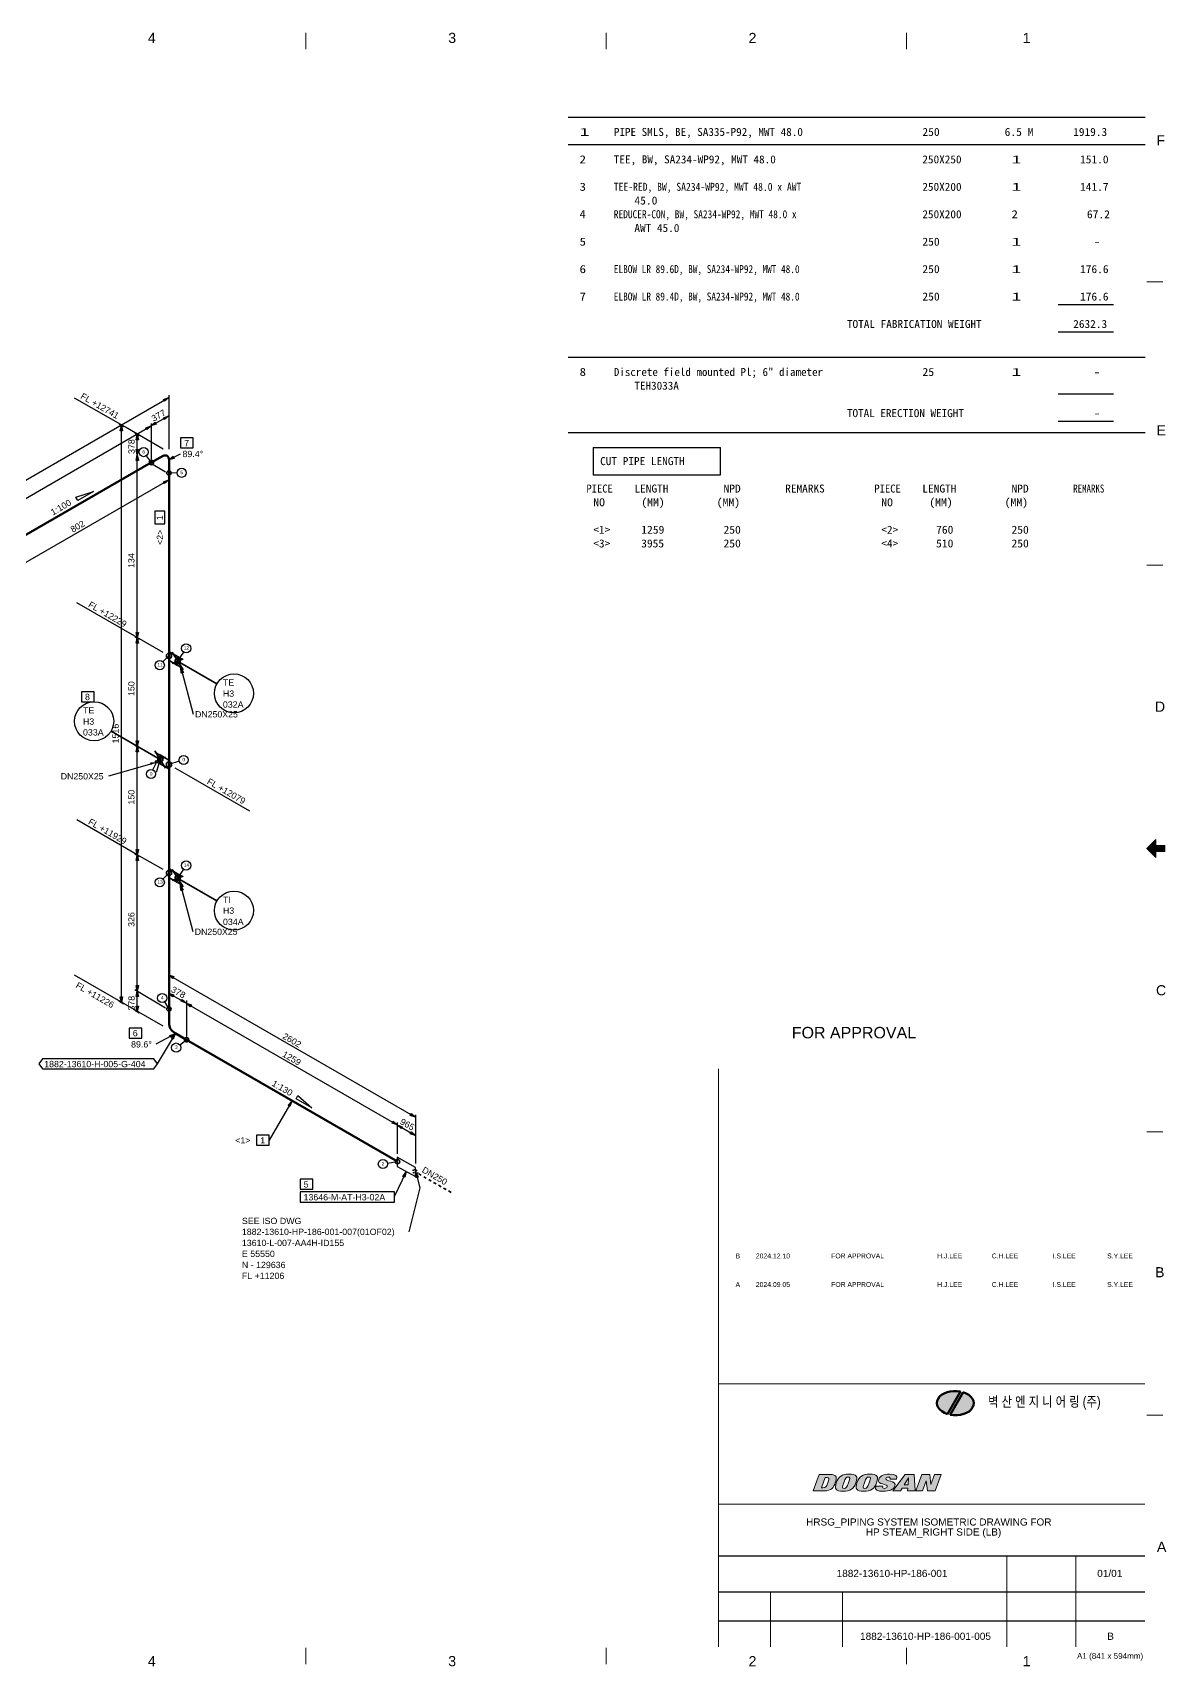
# Model space of a CAD drawing. Header units: inches. Extents: x 18 to 823, y 11 to 584.
# Drawn here: x 427 to 823, y 11 to 583 of the extents above; entities that cross this region are included whole.
import ezdxf
from ezdxf.enums import TextEntityAlignment as Align

# ---------------------------------------------------------------- set-up
doc = ezdxf.new("R2010")
doc.units = ezdxf.units.IN
doc.header["$MEASUREMENT"] = 0
for name, color, linetype in [('AD1', 7, 'Continuous'), ('AD2', 7, 'Continuous'), ('BG 0 -1', 7, 'Continuous'), ('BG happy form$0$TITLE-BOX', 7, 'Continuous'), ('BG VPORT', 7, 'Continuous'), ('DIMLINES', 7, 'Continuous'), ('DIMTEXT', 7, 'Continuous'), ('FITTINGS', 7, 'Continuous'), ('FRAME', 7, 'Continuous'), ('ISOTEXT', 7, 'Continuous'), ('MATLIST', 7, 'Continuous'), ('PIPE', 7, 'Continuous'), ('WELDS', 7, 'Continuous')]:
    doc.layers.add(name, color=color, linetype=linetype)
doc.styles.add('Arial', font='arial.ttf')
doc.styles.add('txt.shx', font='txt')

msp = doc.modelspace()

# ---------------------------------------------------------------- hatches: boundary and pattern name
at = {"layer": 'BG 0 -1', "linetype": 'ByBlock'}
for color, points in [(5, [(751.35, 107.39), (751.13, 107.43), (750.91, 107.47), (750.69, 107.5), (750.47, 107.52), (750.25, 107.54), (750.02, 107.56), (749.8, 107.57), (749.57, 107.57), (749.35, 107.57), (749.12, 107.57), (748.9, 107.56), (748.68, 107.54), (748.45, 107.52), (748.23, 107.5), (748.01, 107.47), (747.79, 107.43), (747.58, 107.39), (747.37, 107.35), (747.16, 107.3), (746.95, 107.24), (746.74, 107.18), (746.54, 107.12), (746.34, 107.05), (746.15, 106.98), (745.96, 106.9), (745.78, 106.82), (745.6, 106.73), (745.42, 106.64), (745.25, 106.55), (745.08, 106.45), (744.92, 106.35), (744.77, 106.24), (744.62, 106.13), (744.48, 106.02), (744.34, 105.91), (744.21, 105.79), (744.08, 105.67), (743.97, 105.54), (743.86, 105.41), (743.75, 105.28), (743.65, 105.15), (743.56, 105.02), (743.48, 104.88), (743.41, 104.74), (743.34, 104.6), (743.28, 104.46), (743.23, 104.32), (743.18, 104.18), (743.14, 104.03), (743.11, 103.89), (743.09, 103.74), (743.08, 103.59), (743.07, 103.45), (743.07, 103.3), (743.08, 103.15), (743.1, 103.01), (743.12, 102.86), (743.16, 102.71), (743.2, 102.57), (743.24, 102.42), (743.3, 102.28), (743.36, 102.14), (743.43, 102), (743.51, 101.86), (743.6, 101.72), (743.69, 101.59), (743.79, 101.45), (743.9, 101.32), (744.01, 101.2), (744.13, 101.07), (744.26, 100.95), (744.39, 100.83), (744.53, 100.71), (744.67, 100.6), (744.82, 100.49), (744.98, 100.38), (745.14, 100.28), (745.31, 100.18), (745.48, 100.08), (745.66, 99.99), (745.84, 99.9), (746.03, 99.82), (746.22, 99.74), (746.42, 99.66), (746.62, 99.59), (746.82, 99.53)]), (80, [(747.78, 99.29), (748, 99.25), (748.22, 99.21), (748.44, 99.18), (748.66, 99.16), (748.89, 99.14), (749.11, 99.12), (749.34, 99.11), (749.57, 99.11), (749.79, 99.11), (750.02, 99.12), (750.25, 99.13), (750.47, 99.14), (750.69, 99.17), (750.92, 99.19), (751.14, 99.23), (751.35, 99.26), (751.57, 99.3), (751.78, 99.35), (752, 99.4), (752.2, 99.46), (752.41, 99.52), (752.61, 99.59), (752.81, 99.66), (753, 99.73), (753.19, 99.81), (753.37, 99.9), (753.56, 99.99), (753.73, 100.08), (753.9, 100.17), (754.06, 100.27), (754.22, 100.38), (754.38, 100.49), (754.52, 100.6), (754.67, 100.71), (754.8, 100.83), (754.93, 100.95), (755.05, 101.07), (755.17, 101.2), (755.28, 101.33), (755.38, 101.46), (755.47, 101.6), (755.56, 101.73), (755.64, 101.87), (755.71, 102.01), (755.77, 102.15), (755.83, 102.29), (755.88, 102.44), (755.92, 102.58), (755.95, 102.73), (755.98, 102.88), (756, 103.02), (756.01, 103.17), (756.01, 103.32), (756, 103.47), (755.99, 103.62), (755.97, 103.76), (755.94, 103.91), (755.9, 104.06), (755.86, 104.2), (755.8, 104.35), (755.74, 104.49), (755.67, 104.63), (755.6, 104.77), (755.51, 104.91), (755.42, 105.05), (755.33, 105.18), (755.22, 105.32), (755.11, 105.45), (754.99, 105.57), (754.86, 105.7), (754.73, 105.82), (754.59, 105.94), (754.45, 106.05), (754.3, 106.17), (754.14, 106.27), (753.98, 106.38), (753.81, 106.48), (753.64, 106.58), (753.46, 106.67), (753.28, 106.76), (753.09, 106.85), (752.9, 106.93), (752.71, 107), (752.51, 107.08), (752.3, 107.14)])]:
    msp.add_hatch(color=color, dxfattribs=at).paths.add_polyline_path(points)
at = {"layer": 'BG 0 -1', "linetype": 'ByBlock', "true_color": 0x005bac}
h = msp.add_hatch(color=154, dxfattribs=at)
edge = h.paths.add_edge_path()
edge.add_spline(control_points=[(705.5, 78.38), (705.5, 78.38), (701.87, 78.38), (701.87, 78.38), (701.87, 78.38), (699.83, 72.62), (699.83, 72.62), (699.83, 72.62), (703.46, 72.62), (703.46, 72.62), (706.35, 72.62), (706.99, 73.99), (707.52, 75.5), (708.06, 77.01), (708.39, 78.38), (705.5, 78.38)], knot_values=[0, 0, 0, 0, 1, 1, 1, 2, 2, 2, 3, 3, 3, 4, 4, 4, 5, 5, 5, 5], degree=3, periodic=1)
edge = h.paths.add_edge_path(flags=0)
edge.add_spline(control_points=[(704.94, 75.5), (704.39, 73.94), (704.18, 73.7), (703.21, 73.7), (703.21, 73.7), (702.71, 73.7), (702.71, 73.7), (702.71, 73.7), (703.99, 77.3), (703.99, 77.3), (703.99, 77.3), (704.49, 77.3), (704.49, 77.3), (705.46, 77.3), (705.49, 77.06), (704.94, 75.5)], knot_values=[0, 0, 0, 0, 1, 1, 1, 2, 2, 2, 3, 3, 3, 4, 4, 4, 5, 5, 5, 5], degree=3, periodic=1)
h = msp.add_hatch(color=154, dxfattribs=at)
edge = h.paths.add_edge_path()
edge.add_spline(control_points=[(712.37, 78.49), (709.82, 78.49), (708.65, 77.65), (707.88, 75.5), (707.12, 73.34), (707.7, 72.5), (710.25, 72.5), (712.81, 72.5), (713.98, 73.34), (714.74, 75.5), (715.51, 77.65), (714.93, 78.49), (712.37, 78.49)], knot_values=[0, 0, 0, 0, 1, 1, 1, 2, 2, 2, 3, 3, 3, 4, 4, 4, 4], degree=3, periodic=1)
edge = h.paths.add_edge_path(flags=0)
edge.add_spline(control_points=[(712.16, 75.5), (711.61, 73.94), (711.38, 73.52), (710.61, 73.52), (709.85, 73.52), (709.91, 73.94), (710.47, 75.5), (711.02, 77.06), (711.25, 77.48), (712.01, 77.48), (712.78, 77.48), (712.71, 77.06), (712.16, 75.5)], knot_values=[0, 0, 0, 0, 1, 1, 1, 2, 2, 2, 3, 3, 3, 4, 4, 4, 4], degree=3, periodic=1)
h = msp.add_hatch(color=154, dxfattribs=at)
edge = h.paths.add_edge_path()
edge.add_spline(control_points=[(719.61, 78.49), (717.05, 78.49), (715.88, 77.65), (715.12, 75.5), (714.35, 73.34), (714.93, 72.5), (717.49, 72.5), (720.05, 72.5), (721.22, 73.34), (721.98, 75.5), (722.74, 77.65), (722.17, 78.49), (719.61, 78.49)], knot_values=[0, 0, 0, 0, 1, 1, 1, 2, 2, 2, 3, 3, 3, 4, 4, 4, 4], degree=3, periodic=1)
edge = h.paths.add_edge_path(flags=0)
edge.add_spline(control_points=[(719.4, 75.5), (718.85, 73.94), (718.62, 73.52), (717.85, 73.52), (717.08, 73.52), (717.15, 73.94), (717.7, 75.5), (718.25, 77.06), (718.48, 77.48), (719.25, 77.48), (720.02, 77.48), (719.95, 77.06), (719.4, 75.5)], knot_values=[0, 0, 0, 0, 1, 1, 1, 2, 2, 2, 3, 3, 3, 4, 4, 4, 4], degree=3, periodic=1)
h = msp.add_hatch(color=154, dxfattribs=at)
edge = h.paths.add_edge_path()
edge.add_spline(control_points=[(728.37, 74.28), (729.11, 76.39), (724.82, 75.83), (725.23, 76.97), (725.32, 77.23), (725.65, 77.48), (726.19, 77.48), (726.67, 77.48), (726.8, 77.19), (726.68, 76.85), (726.68, 76.85), (726.63, 76.72), (726.63, 76.72), (726.63, 76.72), (728.97, 76.72), (728.97, 76.72), (729.41, 77.95), (728.67, 78.49), (726.49, 78.49), (724.38, 78.49), (723.12, 77.86), (722.71, 76.69), (721.98, 74.65), (726.11, 75.22), (725.71, 74.08), (725.6, 73.76), (725.22, 73.52), (724.71, 73.52), (724.22, 73.52), (723.95, 73.7), (724.12, 74.19), (724.12, 74.19), (724.17, 74.33), (724.17, 74.33), (724.17, 74.33), (721.75, 74.33), (721.75, 74.33), (721.75, 74.33), (721.68, 74.13), (721.68, 74.13), (721.25, 72.93), (722.26, 72.5), (724.33, 72.5), (726.54, 72.5), (727.93, 73.05), (728.37, 74.28)], knot_values=[0, 0, 0, 0, 1, 1, 1, 2, 2, 2, 3, 3, 3, 4, 4, 4, 5, 5, 5, 6, 6, 6, 7, 7, 7, 8, 8, 8, 9, 9, 9, 10, 10, 10, 11, 11, 11, 12, 12, 12, 13, 13, 13, 14, 14, 14, 15, 15, 15, 15], degree=3, periodic=1)
h = msp.add_hatch(color=154, dxfattribs=at)
h.paths.add_polyline_path([(732, 78.38), (727.62, 72.62), (730.29, 72.62), (730.9, 73.62), (732.89, 73.62), (732.79, 72.62), (735.45, 72.62), (735.15, 78.38)])
h.paths.add_polyline_path([(732.99, 74.76), (731.59, 74.76), (733.15, 77.2), (733.17, 77.2)], flags=0)
msp.add_hatch(color=154, dxfattribs=at).paths.add_polyline_path([(742.24, 78.38), (740.99, 74.83), (740.96, 74.83), (740.6, 78.38), (737.8, 78.38), (735.76, 72.62), (738.1, 72.62), (739.36, 76.18), (739.39, 76.18), (739.8, 72.62), (742.54, 72.62), (744.59, 78.38)])

# ---------------------------------------------------------------- linework, layer by layer
at = {"layer": 'AD1', "color": 4, "linetype": 'Continuous', "lineweight": 30}
for p, q in [((467.96, 445.32), (469.4, 446.6)), ((469.8, 445.96), (467.96, 445.32)), ((463.16, 435.16), (462.76, 437.08)), ((463.56, 437.08), (463.16, 435.16)), ((463.16, 371.16), (462.76, 373.08)), ((463.56, 373.08), (463.16, 371.16)), ((463.16, 333.16), (462.76, 335.08)), ((463.56, 335.08), (463.16, 333.16)), ((463.16, 295.16), (462.76, 297.08)), ((463.56, 297.08), (463.16, 295.16)), ((474.12, 253.24), (475.96, 252.6)), ((475.56, 251.96), (474.12, 253.24)), ((463.16, 247.56), (462.76, 249.48)), ((463.56, 249.48), (463.16, 247.56)), ((474.12, 246.84), (475.96, 246.2)), ((475.56, 245.56), (474.12, 246.84)), ((457.64, 243.56), (457.24, 245.48)), ((458.04, 245.48), (457.64, 243.56)), ((463.16, 240.36), (462.76, 242.28)), ((463.56, 242.28), (463.16, 240.36)), ((480.28, 243.32), (482.12, 242.68)), ((481.72, 242.04), (480.28, 243.32)), ((554.12, 200.68), (555.96, 200.04)), ((555.56, 199.4), (554.12, 200.68))]:
    msp.add_line(p, q, dxfattribs=at)
at = {"layer": 'AD2', "color": 4, "linetype": 'Continuous', "lineweight": 30}
for p, q in [((472.36, 454.6), (474.2, 455.24)), ((474.2, 455.24), (472.76, 453.96)), ((472.36, 448.2), (474.2, 448.84)), ((474.2, 448.84), (472.76, 447.56)), ((457.24, 443.64), (457.64, 445.56)), ((457.64, 445.56), (458.04, 443.64)), ((462.76, 440.44), (463.16, 442.36)), ((463.16, 442.36), (463.56, 440.44)), ((466.2, 444.68), (468.04, 445.32)), ((468.04, 445.32), (466.6, 444.04)), ((462.76, 433.24), (463.16, 435.16)), ((463.16, 435.16), (463.56, 433.24)), ((472.36, 425.8), (474.2, 426.44)), ((474.2, 426.44), (472.76, 425.16)), ((462.76, 369.24), (463.16, 371.16)), ((463.16, 371.16), (463.56, 369.24)), ((462.76, 331.24), (463.16, 333.16)), ((463.16, 333.16), (463.56, 331.24)), ((462.76, 293.24), (463.16, 295.16)), ((463.16, 295.16), (463.56, 293.24)), ((462.76, 245.64), (463.16, 247.56)), ((463.16, 247.56), (463.56, 245.64)), ((480.36, 243.32), (478.52, 243.96)), ((478.92, 244.6), (480.36, 243.32)), ((554.2, 200.68), (552.36, 201.32)), ((552.76, 201.96), (554.2, 200.68)), ((560.6, 203.4), (558.76, 204.04)), ((559.16, 204.68), (560.6, 203.4)), ((560.6, 197), (558.76, 197.64)), ((559.16, 198.28), (560.6, 197))]:
    msp.add_line(p, q, dxfattribs=at)
at = {"layer": 'BG 0 -1', "color": 7, "linetype": 'Continuous', "lineweight": 9}
for p, q in [((522.2, 577.17), (522.2, 582.83)), ((627.33, 577.17), (627.33, 582.83)), ((732.45, 577.17), (732.45, 582.83)), ((816.56, 495.71), (822.22, 495.71)), ((816.56, 396.57), (822.22, 396.57)), ((819.72, 300.61), (816.54, 297.43)), ((816.54, 297.43), (819.72, 294.24)), ((819.72, 294.26), (816.55, 297.43)), ((819.72, 294.38), (816.61, 297.5)), ((819.72, 294.51), (816.67, 297.56)), ((819.72, 294.63), (816.74, 297.62)), ((819.72, 294.76), (816.8, 297.68)), ((819.72, 294.88), (816.86, 297.75)), ((819.72, 295.01), (816.92, 297.81)), ((819.72, 295.13), (816.99, 297.87)), ((819.72, 295.26), (817.05, 297.93)), ((819.72, 295.38), (817.11, 298)), ((819.72, 295.51), (817.17, 298.06)), ((819.72, 295.63), (817.24, 298.12)), ((819.72, 295.76), (817.3, 298.18)), ((819.72, 295.88), (817.36, 298.25)), ((819.72, 296.01), (817.42, 298.31)), ((819.72, 296.13), (817.49, 298.37)), ((819.72, 296.26), (817.55, 298.43)), ((819.74, 296.37), (817.61, 298.5)), ((819.87, 296.37), (817.67, 298.56)), ((819.99, 296.37), (817.74, 298.62)), ((820.12, 296.37), (817.8, 298.68)), ((820.24, 296.37), (817.86, 298.75)), ((820.37, 296.37), (817.92, 298.81)), ((820.49, 296.37), (817.99, 298.87)), ((820.62, 296.37), (818.05, 298.93)), ((820.74, 296.37), (818.11, 299)), ((820.87, 296.37), (818.17, 299.06)), ((820.99, 296.37), (818.24, 299.12)), ((821.12, 296.37), (818.3, 299.18)), ((821.24, 296.37), (818.36, 299.25)), ((821.37, 296.37), (818.42, 299.31)), ((821.49, 296.37), (818.49, 299.37)), ((821.62, 296.37), (818.55, 299.43)), ((821.74, 296.37), (818.61, 299.5)), ((819.72, 298.51), (818.67, 299.56)), ((819.72, 298.63), (818.74, 299.62)), ((819.72, 298.76), (818.8, 299.68)), ((819.72, 298.88), (818.86, 299.75)), ((819.72, 299.01), (818.92, 299.81)), ((819.72, 299.13), (818.99, 299.87)), ((819.72, 299.26), (819.05, 299.93)), ((819.72, 299.38), (819.11, 300)), ((819.72, 299.51), (819.17, 300.06)), ((819.72, 299.63), (819.24, 300.12)), ((819.72, 299.76), (819.3, 300.18)), ((819.72, 299.89), (819.36, 300.25)), ((819.72, 300.01), (819.42, 300.31)), ((819.72, 300.14), (819.49, 300.37)), ((819.72, 300.26), (819.55, 300.43)), ((819.72, 300.39), (819.61, 300.5)), ((819.72, 300.51), (819.67, 300.56)), ((819.72, 298.49), (819.72, 300.61)), ((819.72, 298.49), (822.91, 298.49)), ((821.87, 296.37), (819.75, 298.49)), ((821.99, 296.37), (819.87, 298.49)), ((822.12, 296.37), (820, 298.49)), ((822.24, 296.37), (820.12, 298.49)), ((822.37, 296.37), (820.25, 298.49)), ((822.49, 296.37), (820.37, 298.49)), ((822.62, 296.37), (820.5, 298.49)), ((822.74, 296.37), (820.62, 298.49)), ((822.87, 296.37), (820.75, 298.49)), ((822.91, 296.45), (820.87, 298.49)), ((822.91, 296.58), (821, 298.49)), ((822.91, 296.7), (821.12, 298.49)), ((822.91, 296.83), (821.25, 298.49)), ((822.91, 296.95), (821.37, 298.49)), ((822.91, 297.08), (821.5, 298.49)), ((822.91, 297.2), (821.62, 298.49)), ((822.91, 297.33), (821.75, 298.49)), ((822.91, 297.45), (821.87, 298.49)), ((822.91, 297.58), (822, 298.49)), ((822.91, 297.7), (822.12, 298.49)), ((822.91, 297.83), (822.25, 298.49)), ((822.91, 297.95), (822.37, 298.49)), ((822.91, 298.08), (822.5, 298.49)), ((822.91, 298.2), (822.62, 298.49)), ((822.91, 298.33), (822.75, 298.49)), ((822.91, 298.45), (822.87, 298.49)), ((822.91, 298.49), (822.91, 296.37)), ((819.72, 294.24), (819.72, 296.37)), ((819.72, 296.37), (822.91, 296.37)), ((666.66, 220.36), (666.66, 18.11)), ((816.56, 198.28), (822.22, 198.28)), ((666.66, 110.04), (815.93, 110.04)), ((816.56, 99.14), (822.22, 99.14)), ((666.66, 68.03), (815.93, 68.03)), ((767.52, 49.88), (767.52, 18.11)), ((791.73, 49.88), (791.73, 18.11)), ((684.82, 37.27), (684.82, 18.11)), ((710.03, 37.27), (710.03, 18.11)), ((522.2, 17.68), (522.2, 12.02)), ((627.33, 17.68), (627.33, 12.02)), ((732.45, 17.68), (732.45, 12.02))]:
    msp.add_line(p, q, dxfattribs=at)
at = {"layer": 'BG 0 -1', "color": 7, "linetype": 'Continuous', "lineweight": 0}
for points in [[(751.35, 107.39), (751.13, 107.43), (750.91, 107.47), (750.69, 107.5), (750.47, 107.52), (750.25, 107.54), (750.02, 107.56), (749.8, 107.57), (749.57, 107.57), (749.35, 107.57), (749.12, 107.57), (748.9, 107.56), (748.68, 107.54), (748.45, 107.52), (748.23, 107.5), (748.01, 107.47), (747.79, 107.43), (747.58, 107.39), (747.37, 107.35), (747.16, 107.3), (746.95, 107.24), (746.74, 107.18), (746.54, 107.12), (746.34, 107.05), (746.15, 106.98), (745.96, 106.9), (745.78, 106.82), (745.6, 106.73), (745.42, 106.64), (745.25, 106.55), (745.08, 106.45), (744.92, 106.35), (744.77, 106.24), (744.62, 106.13), (744.48, 106.02), (744.34, 105.91), (744.21, 105.79), (744.08, 105.67), (743.97, 105.54), (743.86, 105.41), (743.75, 105.28), (743.65, 105.15), (743.56, 105.02), (743.48, 104.88), (743.41, 104.74), (743.34, 104.6), (743.28, 104.46), (743.23, 104.32), (743.18, 104.18), (743.14, 104.03), (743.11, 103.89), (743.09, 103.74), (743.08, 103.59), (743.07, 103.45), (743.07, 103.3), (743.08, 103.15), (743.1, 103.01), (743.12, 102.86), (743.16, 102.71), (743.2, 102.57), (743.24, 102.42), (743.3, 102.28), (743.36, 102.14), (743.43, 102), (743.51, 101.86), (743.6, 101.72), (743.69, 101.59), (743.79, 101.45), (743.9, 101.32), (744.01, 101.2), (744.13, 101.07), (744.26, 100.95), (744.39, 100.83), (744.53, 100.71), (744.67, 100.6), (744.82, 100.49), (744.98, 100.38), (745.14, 100.28), (745.31, 100.18), (745.48, 100.08), (745.66, 99.99), (745.84, 99.9), (746.03, 99.82), (746.22, 99.74), (746.42, 99.66), (746.62, 99.59), (746.82, 99.53)], [(747.78, 99.29), (748, 99.25), (748.22, 99.21), (748.44, 99.18), (748.66, 99.16), (748.89, 99.14), (749.11, 99.12), (749.34, 99.11), (749.57, 99.11), (749.79, 99.11), (750.02, 99.12), (750.25, 99.13), (750.47, 99.14), (750.69, 99.17), (750.92, 99.19), (751.14, 99.23), (751.35, 99.26), (751.57, 99.3), (751.78, 99.35), (752, 99.4), (752.2, 99.46), (752.41, 99.52), (752.61, 99.59), (752.81, 99.66), (753, 99.73), (753.19, 99.81), (753.37, 99.9), (753.56, 99.99), (753.73, 100.08), (753.9, 100.17), (754.06, 100.27), (754.22, 100.38), (754.38, 100.49), (754.52, 100.6), (754.67, 100.71), (754.8, 100.83), (754.93, 100.95), (755.05, 101.07), (755.17, 101.2), (755.28, 101.33), (755.38, 101.46), (755.47, 101.6), (755.56, 101.73), (755.64, 101.87), (755.71, 102.01), (755.77, 102.15), (755.83, 102.29), (755.88, 102.44), (755.92, 102.58), (755.95, 102.73), (755.98, 102.88), (756, 103.02), (756.01, 103.17), (756.01, 103.32), (756, 103.47), (755.99, 103.62), (755.97, 103.76), (755.94, 103.91), (755.9, 104.06), (755.86, 104.2), (755.8, 104.35), (755.74, 104.49), (755.67, 104.63), (755.6, 104.77), (755.51, 104.91), (755.42, 105.05), (755.33, 105.18), (755.22, 105.32), (755.11, 105.45), (754.99, 105.57), (754.86, 105.7), (754.73, 105.82), (754.59, 105.94), (754.45, 106.05), (754.3, 106.17), (754.14, 106.27), (753.98, 106.38), (753.81, 106.48), (753.64, 106.58), (753.46, 106.67), (753.28, 106.76), (753.09, 106.85), (752.9, 106.93), (752.71, 107), (752.51, 107.08), (752.3, 107.14)], [(732, 78.38), (727.62, 72.62), (730.29, 72.62), (730.9, 73.62), (732.89, 73.62), (732.79, 72.62), (735.45, 72.62), (735.15, 78.38)], [(732.99, 74.76), (731.59, 74.76), (733.15, 77.2), (733.17, 77.2)], [(742.24, 78.38), (740.99, 74.83), (740.96, 74.83), (740.6, 78.38), (737.8, 78.38), (735.76, 72.62), (738.1, 72.62), (739.36, 76.18), (739.39, 76.18), (739.8, 72.62), (742.54, 72.62), (744.59, 78.38)]]:
    msp.add_lwpolyline(points, close=True, dxfattribs=at)
for points, knots in [([(705.5, 78.38), (705.5, 78.38), (701.87, 78.38), (701.87, 78.38), (701.87, 78.38), (699.83, 72.62), (699.83, 72.62), (699.83, 72.62), (703.46, 72.62), (703.46, 72.62), (706.35, 72.62), (706.99, 73.99), (707.52, 75.5), (708.06, 77.01), (708.39, 78.38), (705.5, 78.38)], [0, 0, 0, 0, 1, 1, 1, 2, 2, 2, 3, 3, 3, 4, 4, 4, 5, 5, 5, 5]), ([(704.94, 75.5), (704.39, 73.94), (704.18, 73.7), (703.21, 73.7), (703.21, 73.7), (702.71, 73.7), (702.71, 73.7), (702.71, 73.7), (703.99, 77.3), (703.99, 77.3), (703.99, 77.3), (704.49, 77.3), (704.49, 77.3), (705.46, 77.3), (705.49, 77.06), (704.94, 75.5)], [0, 0, 0, 0, 1, 1, 1, 2, 2, 2, 3, 3, 3, 4, 4, 4, 5, 5, 5, 5]), ([(712.37, 78.49), (709.82, 78.49), (708.65, 77.65), (707.88, 75.5), (707.12, 73.34), (707.7, 72.5), (710.25, 72.5), (712.81, 72.5), (713.98, 73.34), (714.74, 75.5), (715.51, 77.65), (714.93, 78.49), (712.37, 78.49)], [0, 0, 0, 0, 1, 1, 1, 2, 2, 2, 3, 3, 3, 4, 4, 4, 4]), ([(712.16, 75.5), (711.61, 73.94), (711.38, 73.52), (710.61, 73.52), (709.85, 73.52), (709.91, 73.94), (710.47, 75.5), (711.02, 77.06), (711.25, 77.48), (712.01, 77.48), (712.78, 77.48), (712.71, 77.06), (712.16, 75.5)], [0, 0, 0, 0, 1, 1, 1, 2, 2, 2, 3, 3, 3, 4, 4, 4, 4]), ([(719.61, 78.49), (717.05, 78.49), (715.88, 77.65), (715.12, 75.5), (714.35, 73.34), (714.93, 72.5), (717.49, 72.5), (720.05, 72.5), (721.22, 73.34), (721.98, 75.5), (722.74, 77.65), (722.17, 78.49), (719.61, 78.49)], [0, 0, 0, 0, 1, 1, 1, 2, 2, 2, 3, 3, 3, 4, 4, 4, 4]), ([(719.4, 75.5), (718.85, 73.94), (718.62, 73.52), (717.85, 73.52), (717.08, 73.52), (717.15, 73.94), (717.7, 75.5), (718.25, 77.06), (718.48, 77.48), (719.25, 77.48), (720.02, 77.48), (719.95, 77.06), (719.4, 75.5)], [0, 0, 0, 0, 1, 1, 1, 2, 2, 2, 3, 3, 3, 4, 4, 4, 4]), ([(728.37, 74.28), (729.11, 76.39), (724.82, 75.83), (725.23, 76.97), (725.32, 77.23), (725.65, 77.48), (726.19, 77.48), (726.67, 77.48), (726.8, 77.19), (726.68, 76.85), (726.68, 76.85), (726.63, 76.72), (726.63, 76.72), (726.63, 76.72), (728.97, 76.72), (728.97, 76.72), (729.41, 77.95), (728.67, 78.49), (726.49, 78.49), (724.38, 78.49), (723.12, 77.86), (722.71, 76.69), (721.98, 74.65), (726.11, 75.22), (725.71, 74.08), (725.6, 73.76), (725.22, 73.52), (724.71, 73.52), (724.22, 73.52), (723.95, 73.7), (724.12, 74.19), (724.12, 74.19), (724.17, 74.33), (724.17, 74.33), (724.17, 74.33), (721.75, 74.33), (721.75, 74.33), (721.75, 74.33), (721.68, 74.13), (721.68, 74.13), (721.25, 72.93), (722.26, 72.5), (724.33, 72.5), (726.54, 72.5), (727.93, 73.05), (728.37, 74.28)], [0, 0, 0, 0, 1, 1, 1, 2, 2, 2, 3, 3, 3, 4, 4, 4, 5, 5, 5, 6, 6, 6, 7, 7, 7, 8, 8, 8, 9, 9, 9, 10, 10, 10, 11, 11, 11, 12, 12, 12, 13, 13, 13, 14, 14, 14, 15, 15, 15, 15])]:
    msp.add_open_spline(points, degree=3, knots=knots, dxfattribs=at)
at = {"layer": 'BG happy form$0$TITLE-BOX', "color": 5, "linetype": 'Continuous', "lineweight": 100}
msp.add_line((746.82, 99.53), (751.35, 107.39), dxfattribs=at)
at = {"layer": 'BG happy form$0$TITLE-BOX', "color": 80, "linetype": 'Continuous', "lineweight": 100}
msp.add_line((747.78, 99.29), (752.3, 107.14), dxfattribs=at)
at = {"layer": 'BG happy form$0$TITLE-BOX', "color": 5, "linetype": 'Continuous', "lineweight": 100}
msp.add_ellipse((749.54, 103.34), major_axis=(6.47, -0.1), ratio=0.654054, start_param=1.298066, end_param=4.288804, dxfattribs=at)
at = {"layer": 'BG happy form$0$TITLE-BOX', "color": 80, "linetype": 'Continuous', "lineweight": 100}
msp.add_ellipse((749.54, 103.34), major_axis=(-6.47, 0.1), ratio=0.654054, start_param=1.305326, end_param=4.281544, dxfattribs=at)
at = {"layer": 'BG VPORT', "color": 7, "linetype": 'Continuous', "lineweight": 25}
for p, q in [((666.66, 49.88), (815.93, 49.88)), ((666.66, 37.27), (815.93, 37.27)), ((666.66, 27.18), (815.93, 27.18))]:
    msp.add_line(p, q, dxfattribs=at)
at = {"layer": 'DIM', "color": 4, "linetype": 'Continuous', "lineweight": 30}
for p, q in [((463.16, 371.24), (441.97, 383.46)), ((481.24, 322.84), (502.43, 310.62)), ((463.16, 295.24), (441.97, 307.46))]:
    msp.add_line(p, q, dxfattribs=at)
at = {"layer": 'DIMLINES', "color": 7, "linetype": 'Continuous', "lineweight": 30}
for p, q in [((459, 444.84), (441.24, 455.08)), ((472.76, 453.96), (472.36, 454.6)), ((474.2, 456.12), (474.2, 437.16)), ((456.76, 445.96), (458.36, 445.08)), ((468.04, 446.2), (468.04, 433.64)), ((469.4, 446.6), (469.8, 445.96)), ((472.76, 447.56), (472.36, 448.2)), ((458.04, 443.64), (457.24, 443.64)), ((472.2, 437.24), (459, 444.84)), ((462.28, 442.76), (463.88, 441.88)), ((463.56, 440.44), (462.76, 440.44)), ((466.6, 444.04), (466.2, 444.68)), ((462.76, 437.08), (463.56, 437.08)), ((463.56, 433.24), (462.76, 433.24)), ((468.12, 432.2), (473.08, 429.24)), ((472.76, 425.16), (472.36, 425.8)), ((474.2, 425.48), (474.2, 427.4)), ((474.2, 393.32), (474.2, 391.4)), ((462.76, 373.08), (463.56, 373.08)), ((462.28, 371.56), (463.88, 370.68)), ((463.56, 369.24), (462.76, 369.24)), ((472.2, 366.04), (463.16, 371.24)), ((462.28, 333.56), (463.88, 332.68)), ((462.76, 335.08), (463.56, 335.08)), ((463.56, 331.24), (462.76, 331.24)), ((476.36, 325.64), (481.24, 322.84)), ((474.2, 317.32), (474.2, 315.4)), ((462.28, 295.56), (463.88, 294.68)), ((462.76, 297.08), (463.56, 297.08)), ((463.56, 293.24), (462.76, 293.24)), ((472.2, 290.04), (463.16, 295.24)), ((459, 242.84), (441.24, 253.08)), ((474.2, 254.2), (474.2, 252.28)), ((475.96, 252.6), (475.56, 251.96)), ((462.36, 248.04), (473.08, 241.72)), ((462.76, 249.48), (463.56, 249.48)), ((474.2, 247.8), (474.2, 245.88)), ((475.96, 246.2), (475.56, 245.56)), ((456.76, 243.96), (458.36, 243.08)), ((457.24, 245.48), (458.04, 245.48)), ((472.2, 235.24), (459, 242.84)), ((462.28, 240.84), (463.88, 239.96)), ((463.56, 245.64), (462.76, 245.64)), ((462.76, 242.28), (463.56, 242.28)), ((478.52, 243.96), (478.92, 244.6)), ((480.36, 244.2), (480.36, 231.64)), ((482.12, 242.68), (481.72, 242.04)), ((552.36, 201.32), (552.76, 201.96)), ((554.2, 201.56), (554.2, 190.6)), ((558.76, 204.04), (559.16, 204.68)), ((560.6, 204.28), (560.6, 187.32)), ((555.96, 200.04), (555.56, 199.4)), ((558.76, 197.64), (559.16, 198.28)), ((560.6, 197.88), (560.6, 187.24))]:
    msp.add_line(p, q, dxfattribs=at)
at = {"layer": 'DL', "color": 4, "linetype": 'Continuous', "lineweight": 30}
for p, q in [((103.96, 241.8), (474.2, 455.24)), ((467.96, 445.32), (474.2, 448.84)), ((171.08, 274.04), (468.04, 445.32)), ((457.64, 243.56), (457.64, 445.56)), ((463.16, 435.16), (463.16, 442.36)), ((463.16, 371.16), (463.16, 435.16)), ((422.6, 396.76), (474.2, 426.44)), ((463.16, 333.16), (463.16, 371.16)), ((463.16, 295.16), (463.16, 333.16)), ((463.16, 247.56), (463.16, 295.16)), ((474.12, 253.24), (560.6, 203.4)), ((463.16, 240.36), (463.16, 247.56)), ((474.12, 246.84), (480.36, 243.32)), ((480.28, 243.32), (554.2, 200.68)), ((554.12, 200.68), (560.6, 197))]:
    msp.add_line(p, q, dxfattribs=at)
at = {"layer": 'ELBO', "color": 3, "linetype": 'Continuous', "lineweight": 50}
for centre, radius, start, end in [((472.91, 433.6), 1.39, 0, 119.981), ((478.46, 236.44), 4.16, 180, 240.018)]:
    msp.add_arc(centre, radius, start, end, dxfattribs=at)
at = {"layer": 'FITTINGS', "color": 2, "linetype": 'Continuous', "lineweight": 35}
for p, q in [((474.2, 364.8), (474.2, 366.4)), ((474.2, 366.4), (477.3, 364.6)), ((474.2, 363.3), (474.2, 364.8)), ((477.3, 361.5), (474.2, 363.3)), ((477.3, 364.6), (477.3, 361.5)), ((477.3, 364.6), (479, 363.6)), ((477.4, 361.5), (479, 360.6)), ((471.1, 327.1), (469.4, 328.1)), ((471.2, 330.1), (469.5, 331)), ((474.2, 328.4), (471.2, 330.2)), ((471.2, 330.2), (471.2, 327.1)), ((471.2, 327.1), (474.2, 325.3)), ((474.2, 326.8), (474.2, 328.4)), ((474.2, 325.3), (474.2, 326.8)), ((474.2, 288.8), (474.2, 290.4)), ((474.2, 290.4), (477.3, 288.6)), ((474.2, 287.3), (474.2, 288.8)), ((477.3, 285.5), (474.2, 287.3)), ((477.3, 288.6), (477.3, 285.5)), ((477.3, 288.6), (479, 287.6)), ((477.4, 285.5), (479, 284.6))]:
    msp.add_line(p, q, dxfattribs=at)
at = {"layer": 'FRAME', "color": 2, "linetype": 'Continuous', "lineweight": 30}
for p, q in [((441.64, 420.44), (447.88, 422.36)), ((442.36, 419.24), (441.64, 420.44)), ((447.88, 422.36), (442.36, 419.24)), ((518.76, 209.8), (519.4, 211)), ((524.28, 206.68), (518.76, 209.8)), ((519.4, 211), (524.28, 206.68))]:
    msp.add_line(p, q, dxfattribs=at)
at = {"layer": 'INSTNO', "color": 4, "linetype": 'Continuous', "lineweight": 35}
for p, q in [((477.3, 363), (491.08, 355.11)), ((471.2, 328.6), (454, 338.54)), ((477.3, 287), (491.08, 279.11))]:
    msp.add_line(p, q, dxfattribs=at)
at = {"layer": 'INSTNO', "color": 4, "linetype": 'Continuous', "lineweight": 30}
for p, q in [((448.08, 352.32), (443.68, 352.32)), ((443.68, 352.32), (443.68, 348.8)), ((443.68, 348.8), (448.08, 348.8)), ((448.08, 348.8), (448.08, 352.32))]:
    msp.add_line(p, q, dxfattribs=at)
for centre in [(497.02, 351.72), (448.08, 341.96), (497.02, 275.72)]:
    msp.add_circle(centre, 6.84, dxfattribs=at)
at = {"layer": 'ISOTEXT', "color": 7, "linetype": 'Continuous', "lineweight": 30}
for p, q in [((482.76, 441.16), (478.36, 441.16)), ((478.36, 441.16), (478.36, 437.64)), ((482.76, 437.64), (482.76, 441.16)), ((474.2, 433.48), (478.36, 435.56)), ((474.2, 433.48), (475.72, 434.68)), ((475.72, 434.68), (476.12, 433.96)), ((478.36, 437.64), (482.76, 437.64)), ((476.12, 433.96), (474.2, 433.48)), ((472.84, 415.48), (469.32, 415.48)), ((469.32, 415.48), (469.32, 411.08)), ((472.84, 411.08), (472.84, 415.48)), ((469.32, 411.08), (472.84, 411.08)), ((478.44, 360.76), (482.76, 344.44)), ((478.44, 360.76), (479.32, 359)), ((478.52, 358.84), (478.44, 360.76)), ((479.32, 359), (478.52, 358.84)), ((469.88, 327.56), (453.08, 322.76)), ((467.96, 327.4), (469.88, 327.56)), ((468.12, 326.68), (467.96, 327.4)), ((471.16, 328.6), (469.8, 324.04)), ((478.36, 284.68), (482.68, 268.36)), ((478.36, 284.68), (479.24, 282.92)), ((478.44, 282.76), (478.36, 284.68)), ((479.24, 282.92), (478.44, 282.76)), ((464.76, 234.6), (460.36, 234.6)), ((460.36, 234.6), (460.36, 231.08)), ((464.76, 231.08), (464.76, 234.6)), ((460.36, 231.08), (464.76, 231.08)), ((476.44, 232.6), (469.64, 229)), ((476.44, 232.6), (470.2, 222.04)), ((474.6, 232.04), (476.44, 232.6)), ((474.92, 231.4), (474.6, 232.04)), ((476.44, 232.6), (474.92, 231.4)), ((475.16, 231.16), (476.44, 232.6)), ((475.8, 230.76), (475.16, 231.16)), ((476.44, 232.6), (475.8, 230.76)), ((429.96, 223.8), (428.68, 222.04)), ((469, 223.8), (429.96, 223.8)), ((470.28, 222.04), (469, 223.8)), ((428.68, 222.04), (429.96, 220.28)), ((429.96, 220.28), (469, 220.28)), ((469, 220.28), (470.28, 222.04)), ((517.24, 209), (509.4, 195.4)), ((515.96, 207.56), (517.24, 209)), ((516.6, 207.16), (515.96, 207.56)), ((517.24, 209), (516.6, 207.16)), ((509.32, 197.16), (504.92, 197.16)), ((504.92, 197.16), (504.92, 193.64)), ((509.32, 193.64), (509.32, 197.16)), ((504.92, 193.64), (509.32, 193.64)), ((557.32, 184.28), (553.16, 175.48)), ((556.12, 182.68), (557.32, 184.28)), ((557.32, 184.28), (556.84, 182.36)), ((560.68, 184.12), (562.12, 178.68)), ((560.68, 184.12), (561.56, 182.36)), ((560.76, 182.2), (560.68, 184.12)), ((524.6, 181.72), (520.2, 181.72)), ((520.2, 181.72), (520.2, 178.2)), ((520.2, 178.2), (524.6, 178.2)), ((553.24, 177.24), (520.2, 177.24)), ((520.2, 177.24), (520.2, 173.72)), ((524.6, 178.2), (524.6, 181.72)), ((553.24, 173.72), (553.24, 177.24)), ((556.84, 182.36), (556.12, 182.68)), ((562.12, 178.68), (558.28, 163.32)), ((561.56, 182.36), (560.76, 182.2)), ((520.2, 173.72), (553.24, 173.72))]:
    msp.add_line(p, q, dxfattribs=at)
at = {"layer": 'MATLIST', "color": 2, "linetype": 'Continuous', "lineweight": 30}
for p, q in [((614, 553.4), (816, 553.4)), ((614, 543.8), (816, 543.8)), ((785.5, 487.8), (804.9, 487.8)), ((785.5, 478.2), (804.9, 478.2)), ((614, 469.4), (816, 469.4)), ((785.5, 456.6), (804.9, 456.6)), ((785.5, 447), (804.9, 447)), ((614, 443), (816, 443)), ((622.8, 437.8), (667.3, 437.8)), ((622.8, 437.8), (622.8, 428.2)), ((667.3, 428.2), (667.3, 437.8)), ((622.8, 428.2), (667.3, 428.2))]:
    msp.add_line(p, q, dxfattribs=at)
at = {"layer": 'PIPE', "color": 3, "linetype": 'Continuous', "lineweight": 50}
for p, q in [((472.2, 434.8), (468.1, 432.5)), ((468.1, 432.5), (422.8, 406.4)), ((474.3, 428.8), (474.3, 433.6)), ((474.3, 364.8), (474.3, 428.8)), ((474.3, 326.8), (474.3, 364.8)), ((474.3, 288.8), (474.3, 326.8)), ((474.3, 241.2), (474.3, 288.8)), ((474.3, 236.4), (474.3, 241.2)), ((480.4, 230.5), (476.4, 232.8)), ((554.3, 187.9), (480.4, 230.5))]:
    msp.add_line(p, q, dxfattribs=at)
at = {"layer": 'PIPE', "color": 3, "linetype": 'Continuous', "lineweight": 35}
for p, q in [((559.8, 185), (559.7, 184.6)), ((559.8, 184.2), (560, 183.8)), ((560.4, 185), (560, 185.1)), ((560.4, 183.4), (560.7, 183.2)), ((560.85, 184.06), (560.6, 184.2)), ((561.1, 184.6), (560.7, 184.9)), ((561.1, 183.2), (561.4, 183.4)), ((561.4, 183.7), (561.4, 184.1)), ((562.59, 183.06), (561.72, 183.56)), ((564.32, 182.07), (563.45, 182.57)), ((566.06, 181.07), (565.19, 181.57)), ((567.79, 180.08), (566.92, 180.58)), ((569.53, 179.09), (568.66, 179.58)), ((571.26, 178.09), (570.4, 178.59)), ((573, 177.1), (572.13, 177.6))]:
    msp.add_line(p, q, dxfattribs=at)
at = {"layer": 'WDC', "color": 4, "linetype": 'Continuous', "lineweight": 30}
for centre in [(465.39, 436.16), (478.7, 428.92), (480.28, 367.48), (471.06, 361.61), (479.4, 328.44), (467.98, 323.48), (480.28, 291.48), (471.06, 285.61), (476.8, 227.77), (549.16, 187)]:
    msp.add_circle(centre, 1.6, dxfattribs=at)
at = {"layer": 'WDC', "color": 1, "linetype": 'Continuous', "lineweight": 30}
msp.add_circle((471.9, 245.11), 1.6, dxfattribs=at)
at = {"layer": 'WELDS', "color": 7, "linetype": 'Continuous', "lineweight": 35}
for p, q in [((475.4, 366.1), (479.2, 360)), ((475.4, 362.2), (479.2, 363.8)), ((473.1, 325.5), (469.3, 331.6)), ((473.1, 329.4), (469.3, 327.8)), ((475.4, 290.1), (479.2, 284)), ((475.4, 286.2), (479.2, 287.8))]:
    msp.add_line(p, q, dxfattribs=at)
at = {"layer": 'WELDS', "color": 7, "linetype": 'Continuous', "lineweight": 25}
for p, q in [((560.6, 185.8), (554.2, 189.4)), ((554.2, 189.4), (554.2, 186.2)), ((554.2, 186.2), (560.6, 182.6)), ((560.6, 184.2), (560.6, 185.8)), ((560.6, 182.6), (560.6, 184.2))]:
    msp.add_line(p, q, dxfattribs=at)
at = {"layer": 'WELDS', "color": 7, "linetype": 'Continuous', "lineweight": 35}
for centre, radius in [((468.12, 432.52), 0.76), ((468.12, 432.52), 0.76), ((474.28, 428.84), 0.76), ((474.28, 428.84), 0.76), ((474.28, 364.84), 0.92), ((474.28, 364.84), 0.92), ((477.32, 363.08), 0.92), ((477.32, 363.08), 0.92), ((471.24, 328.6), 0.92), ((471.24, 328.6), 0.92), ((474.28, 326.84), 0.92), ((474.28, 326.84), 0.92), ((474.28, 288.84), 0.92), ((474.28, 288.84), 0.92), ((477.32, 287.08), 0.92), ((477.32, 287.08), 0.92), ((474.28, 241.24), 0.76), ((474.28, 241.24), 0.76), ((480.44, 230.52), 0.76), ((480.44, 230.52), 0.76), ((554.28, 187.88), 0.76), ((554.28, 187.88), 0.76)]:
    msp.add_circle(centre, radius, dxfattribs=at)
at = {"layer": 'WL', "color": 7}
for p, q in [((466.33, 434.86), (468.04, 432.52)), ((477.1, 428.89), (474.2, 428.84)), ((479.37, 366.16), (477.24, 363.08)), ((472.18, 362.76), (474.2, 364.84)), ((468.66, 324.93), (469.88, 327.56)), ((477.87, 327.97), (474.2, 326.84)), ((472.18, 286.76), (474.2, 288.84)), ((479.37, 290.16), (477.24, 287.08)), ((478.06, 228.75), (480.36, 230.52)), ((550.74, 187.28), (554.2, 187.88))]:
    msp.add_line(p, q, dxfattribs=at)
at = {"layer": 'WL1', "color": 7}
msp.add_line((472.72, 243.73), (474.2, 241.24), dxfattribs=at)

# ---------------------------------------------------------------- texts
at = {"layer": 'BG 0 -1', "color": 7, "style": 'Arial'}
for s, height, width, p in [('4', 3.54, 1.008516, (468.28, 581.12)), ('3', 3.54, 1.008516, (573.41, 581.12)), ('2', 3.54, 1.008516, (678.53, 581.12)), ('1', 3.54, 1.008516, (774.48, 581.1)), ('4', 3.54, 1.008516, (468.28, 13.05)), ('3', 3.54, 1.008516, (573.41, 13.05)), ('2', 3.54, 1.008516, (678.53, 13.05)), ('1', 3.54, 1.008516, (774.48, 13.05)), ('A1 (841 x 594mm)', 2, 1.007335, (803.72, 14.61))]:
    msp.add_text(s, height=height, dxfattribs=dict(at, width=width)).set_placement(p, align=Align.MIDDLE)
for s, height, width, p in [('F', 3.54, 0.993934, (819.94, 543.5)), ('E', 3.54, 1.004063, (819.91, 442.02)), ('D', 3.54, 0.992063, (819.44, 345.28)), ('C', 3.54, 0.992063, (819.79, 246.06)), ('B ', 3.537, 1.005373, (819.44, 147.39)), ('벽 산 엔 지 니 어 링 (주)', 3.5574, 0.808848, (761.03, 102.08)), ('A', 3.54, 1.004063, (820.1, 51.29))]:
    msp.add_text(s, height=height, dxfattribs=dict(at, width=width)).set_placement(p)
at = {"layer": 'CP', "color": 4, "style": 'Arial', "width": 1.008516}
for s, rotation, p in [('377', 29.4275, (468.91, 446.73)), ('378', 90, (462.26, 435.5)), ('378', 330.5725, (474.75, 247.43)), ('378', 90, (462.26, 240.7)), ('965', 330.4077, (554.92, 201.19))]:
    msp.add_text(s, height=2.2, rotation=rotation, dxfattribs=at).set_placement(p)
at = {"layer": 'DIMTEXT', "color": 2, "style": 'Arial', "width": 1.008516}
for s, rotation, p in [('802', 30, (440.6, 407.9)), ('134', 90, (462.2, 395.6)), ('150', 90, (462.2, 350.8)), ('1516', 90, (456.7, 334.2)), ('150', 90, (462.2, 312.8)), ('326', 90, (462.2, 270)), ('2602', 330, (513.8, 231.1)), ('1259', 330, (513.7, 224.8))]:
    msp.add_text(s, height=2.2, rotation=rotation, dxfattribs=at).set_placement(p)
at = {"layer": 'ELEDIT', "color": 4, "style": 'Arial', "width": 1.004042}
for s, p in [('FL +12229', (445.8, 382.17)), ('FL +12079', (487.36, 320.24)), ('FL +11929', (445.8, 306.17))]:
    msp.add_text(s, height=2.2, rotation=330.0333, dxfattribs=at).set_placement(p)
at = {"layer": 'FRAME', "color": 2, "style": 'Arial'}
for s, height, width, p in [('FOR APPROVAL', 4, 1.000881, (692.3, 231)), ('B', 1.7, 1.004063, (672.6, 154)), ('2024.12.10', 1.7, 1.008516, (679.7, 154)), ('FOR APPROVAL', 1.7, 1.000881, (706.1, 154)), ('H.J.LEE', 1.7, 1.002038, (743.2, 154)), ('C.H.LEE', 1.7, 1.000881, (762.3, 154)), ('I.S.LEE', 1.7, 1.005888, (783.6, 154)), ('S.Y.LEE', 1.7, 1.001253, (802.7, 154)), ('A', 1.7, 1.004063, (672.6, 144)), ('2024.09.05', 1.7, 1.008516, (679.7, 144)), ('FOR APPROVAL', 1.7, 1.000881, (706.1, 144)), ('H.J.LEE', 1.7, 1.002038, (743.2, 144)), ('C.H.LEE', 1.7, 1.000881, (762.3, 144)), ('I.S.LEE', 1.7, 1.005888, (783.6, 144)), ('S.Y.LEE', 1.7, 1.001253, (802.7, 144)), ('HRSG_PIPING SYSTEM ISOMETRIC DRAWING FOR', 2.5, 1.001891, (697.3, 60.5)), ('HP STEAM_RIGHT SIDE (LB)', 2.5, 1.001613, (718.2, 57)), ('1882-13610-HP-186-001', 2.5, 1.003951, (708, 42.5)), ('01/01', 2.5, 1.008516, (799.2, 42.5)), ('1882-13610-HP-186-001-005', 2.5, 1.003968, (716.2, 20.5)), ('B', 2.5, 1.004063, (802.7, 20.5))]:
    msp.add_text(s, height=height, dxfattribs=dict(at, width=width)).set_placement(p)
at = {"layer": 'INSTNO', "color": 2, "style": 'Arial'}
for s, width, p in [('TE', 1.011406, (493.16, 354.44)), ('032A', 1.007244, (493.16, 346.74)), ('H3', 0.99922, (493.16, 350.54)), ('TE', 1.011406, (444.18, 344.68)), ('033A', 1.007244, (444.18, 336.98)), ('H3', 0.99922, (444.18, 340.78)), ('TI', 1.016011, (493.18, 278.38)), ('H3', 0.99922, (493.18, 274.58)), ('034A', 1.007244, (493.18, 270.68))]:
    msp.add_text(s, height=2.2, dxfattribs=dict(at, width=width)).set_placement(p)
at = {"layer": 'INSTNO', "color": 6, "style": 'Arial', "width": 1.008516}
msp.add_text('8', height=2.2, dxfattribs=at).set_placement((444.88, 349.36))
at = {"layer": 'ISOTEXT', "color": 2, "style": 'Arial'}
for s, rotation, width, p in [('FL +12741', 330, 1.004042, (443.1, 455.1)), (' 1:100', 30, 1.008516, (432.9, 413.5)), ('1', 90, 1.008516, (472.2, 412.3)), ('<2>', 90, 0.993892, (472.2, 403.7)), ('FL +11226', 330, 1.004042, (441.4, 248.9)), (' 1:130', 330, 1.008516, (509.3, 215)), ('DN250', 330, 1.000881, (562.6, 184.3))]:
    msp.add_text(s, height=2.2, rotation=rotation, dxfattribs=dict(at, width=width)).set_placement(p)
for s, width, p in [('7', 1.008516, (479.6, 438.2)), ('89.4°', 1.009269, (479, 434.4)), ('DN250X25', 0.996682, (483.4, 343.3)), ('DN250X25', 0.996682, (436.4, 321.6)), ('DN250X25', 0.996682, (483.3, 267.2)), ('89.6°', 1.009269, (461, 227.8)), ('6', 1.008516, (461.6, 231.7)), ('1882-13610-H-005-G-404', 1.003095, (430.6, 220.9)), ('<1>', 0.993892, (497.5, 194.2)), ('1', 1.008516, (506.2, 194.2)), ('5', 1.008516, (521.4, 178.8)), ('13646-M-AT-H3-02A', 1.001873, (521.4, 174.3)), ('SEE ISO DWG', 1.00983, (499.8, 166)), ('1882-13610-HP-186-001-007(01OF02)', 1.003206, (499.8, 162.2)), ('13610-L-007-AA4H-ID155', 1.002891, (499.8, 158.3)), ('E 55550', 1.007719, (499.8, 154.5)), ('N - 129636', 1.004313, (499.8, 150.6)), ('FL +11206', 1.004042, (499.8, 146.8))]:
    msp.add_text(s, height=2.2, dxfattribs=dict(at, width=width)).set_placement(p)
at = {"layer": 'MATLIST', "color": 2, "style": 'txt.shx'}
for s, width, p in [('1', 1.830635, (618, 546.8)), ('PIPE SMLS, BE, SA335-P92, MWT 48.0', 1.021734, (630, 546.8)), ('250', 1.059841, (738, 546.8)), ('6.5 M', 1.059009, (766.8, 546.8)), ('1919.3', 1.03956, (790.8, 546.8)), ('2', 1.184529, (618, 537.2)), ('TEE, BW, SA234-WP92, MWT 48.0', 1.02653, (630, 537.2)), ('250X250', 1.028897, (738, 537.2)), ('1', 1.830635, (769.2, 537.2)), ('151.0', 1.047079, (793.2, 537.2)), ('3', 1.184529, (618, 527.6)), ('TEE-RED, BW, SA234-WP92, MWT 48.0 x AWT', 0.883733, (630, 527.6)), ('250X200', 1.028897, (738, 527.6)), ('1', 1.830635, (769.2, 527.6)), ('141.7', 1.047079, (793.2, 527.6)), ('4', 1.118721, (618, 518)), ('REDUCER-CON, BW, SA234-WP92, MWT 48.0 x', 0.861399, (630, 518)), ('45.0', 1.059088, (637.2, 522.8)), ('250X200', 1.028897, (738, 518)), ('2', 1.184529, (769.2, 518)), ('67.2', 1.059088, (795.6, 518)), ('AWT 45.0', 1.034434, (637.2, 513.2)), ('5', 1.184529, (618, 508.4)), ('250', 1.059841, (738, 508.4)), ('1', 1.830635, (769.2, 508.4)), ('-', 1.19863, (798, 508.4)), ('6', 1.184529, (618, 498.8)), ('ELBOW LR 89.6D, BW, SA234-WP92, MWT 48.0', 0.853462, (630, 498.8)), ('250', 1.059841, (738, 498.8)), ('1', 1.830635, (769.2, 498.8)), ('176.6', 1.047079, (793.2, 498.8)), ('7', 1.184529, (618, 489.2)), ('ELBOW LR 89.4D, BW, SA234-WP92, MWT 48.0', 0.853462, (630, 489.2)), ('250', 1.059841, (738, 489.2)), ('1', 1.830635, (769.2, 489.2)), ('176.6', 1.047079, (793.2, 489.2)), ('TOTAL FABRICATION WEIGHT', 1.031985, (711.6, 479.6)), ('2632.3', 1.03956, (790.8, 479.6)), ('8', 1.184529, (618, 462.8)), ('Discrete field mounted Pl; 6" diameter', 1.011928, (630, 462.8)), ('25', 1.088486, (738, 462.8)), ('1', 1.830635, (769.2, 462.8)), ('-', 1.19863, (798, 462.8)), ('TEH3033A', 1.021171, (637.2, 458)), ('TOTAL ERECTION WEIGHT', 1.023161, (711.6, 448.4)), ('-', 1.19863, (798, 448.4)), ('CUT PIPE LENGTH', 1.036836, (625.2, 431.6)), ('PIECE', 0.970054, (620.4, 422)), ('LENGTH', 1.043763, (637.2, 422)), ('NPD', 1.053223, (668.4, 422)), ('REMARKS', 1.037113, (690, 422)), ('PIECE', 0.970054, (721.2, 422)), ('LENGTH', 1.043763, (738, 422)), ('NPD', 1.053223, (769.2, 422)), ('REMARKS', 0.816089, (790.8, 422)), ('NO', 1.075844, (622.8, 417.2)), ('(MM)', 1.078767, (639.6, 417.2)), ('(MM)', 1.078767, (666, 417.2)), ('NO', 1.075844, (723.6, 417.2)), ('(MM)', 1.078767, (740.4, 417.2)), ('(MM)', 1.078767, (766.8, 417.2)), ('<1>', 1.04131, (622.8, 407.6)), ('1259', 1.059841, (639.6, 407.6)), ('250', 1.059841, (668.4, 407.6)), ('<2>', 1.04131, (723.6, 407.6)), ('760', 1.059841, (742.8, 407.6)), ('250', 1.059841, (769.2, 407.6)), ('<3>', 1.04131, (622.8, 402.8)), ('3955', 1.046077, (639.6, 402.8)), ('250', 1.059841, (668.4, 402.8)), ('<4>', 1.04131, (723.6, 402.8)), ('510', 1.059841, (742.8, 402.8)), ('250', 1.059841, (769.2, 402.8))]:
    msp.add_text(s, height=2.8, dxfattribs=dict(at, width=width)).set_placement(p)
at = {"layer": 'WDT', "color": 2, "style": 'Arial', "width": 1.008516}
for s, p in [('6', (464.97, 435.68)), ('5', (478.28, 428.44)), ('12', (479.44, 367)), ('11', (470.22, 361.13)), ('0', (478.98, 327.96)), ('0', (467.56, 323)), ('14', (479.44, 291)), ('13', (470.22, 285.13)), ('4', (471.48, 244.63)), ('3', (476.38, 227.29)), ('2', (548.74, 186.52))]:
    msp.add_text(s, height=1.2, dxfattribs=at).set_placement(p)

doc.saveas('drawing.dxf')
